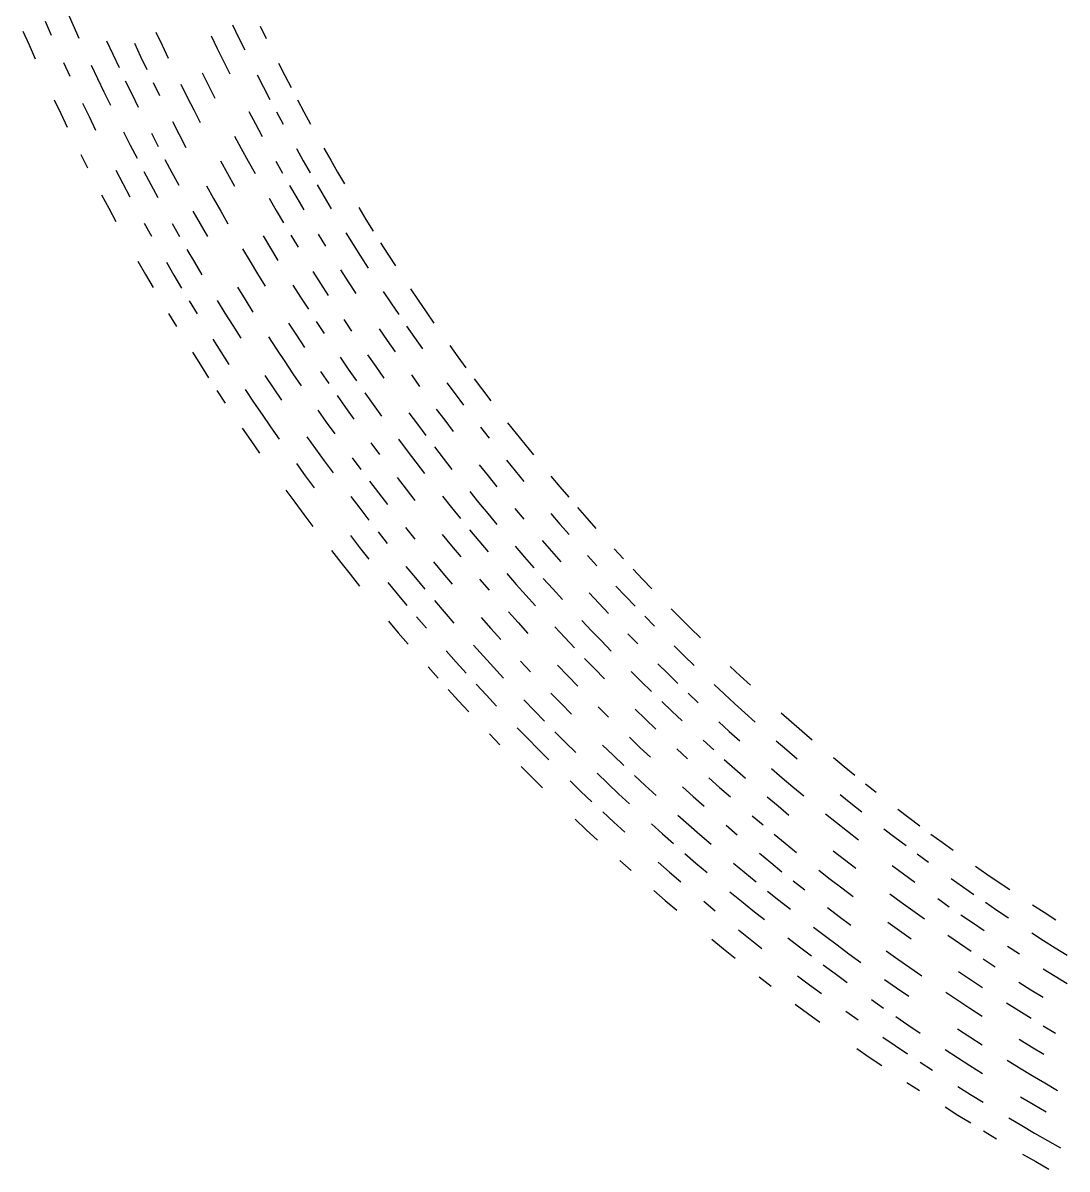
# Model space of a CAD drawing. Header units: metres. Extents: x -298 to 300, y -298 to 299.
# Drawn here: x -273.8 to -144.6, y -259.3 to -117.5 of the extents above; entities that cross this region are included whole.
import ezdxf

# ---------------------------------------------------------------- set-up
doc = ezdxf.new("R2010")
doc.units = ezdxf.units.M

msp = doc.modelspace()

# ---------------------------------------------------------------- linework, layer by layer
for p, q in [((-268.32248, -115.98051, -692.8203), (-267.5857, -117.66291, -692.8203)), ((-271.02338, -117.26963, -692.8203), (-270.27847, -118.96894, -692.8203)), ((-267.5857, -117.66291, -692.8203), (-266.83838, -119.34058, -692.8203)), ((-247.82118, -117.704475, -692.8203), (-247.07402, -119.25788, -692.8203)), ((-273.7633, -118.468575, -692.8203), (-273.01074, -120.18522, -692.8203)), ((-257.30362, -118.62345, -692.8203), (-256.55048, -120.23649, -692.8203)), ((-250.47755, -119.08253, -692.8203), (-249.7217, -120.652626, -692.8203)), ((-244.42537, -117.86518, -692.8203), (-243.67726, -119.397285, -692.8203)), ((-273.01074, -120.18522, -692.8203), (-272.2474, -121.89707, -692.8203)), ((-263.40353, -119.675545, -692.8203), (-262.64368, -121.32691, -692.8203)), ((-259.97415, -119.97416, -692.8203), (-259.21246, -121.60395, -692.8203)), ((-256.55048, -120.23649, -692.8203), (-255.78725, -121.844734, -692.8203)), ((-247.07402, -119.25788, -692.8203), (-246.31715, -120.80659, -692.8203)), ((-262.64368, -121.32691, -692.8203), (-261.87344, -122.97343, -692.8203)), ((-259.21246, -121.60395, -692.8203), (-258.44058, -123.22889, -692.8203)), ((-249.7217, -120.652626, -692.8203), (-248.95595, -122.21793, -692.8203)), ((-268.75668, -122.35334, -692.8203), (-267.9799, -124.038246, -692.8203)), ((-265.31223, -122.68168, -692.8203), (-264.53342, -124.34495, -692.8203)), ((-248.95595, -122.21793, -692.8203), (-248.18047, -123.77839, -692.8203)), ((-242.1523, -122.44715, -692.8203), (-241.37547, -123.96482, -692.8203)), ((-264.53342, -124.34495, -692.8203), (-263.7442, -126.00327, -692.8203)), ((-261.0929, -124.61506, -692.8203), (-260.30206, -126.25175, -692.8203)), ((-251.59377, -123.631294, -692.8203), (-250.80934, -125.20826, -692.8203)), ((-244.77425, -123.889534, -692.8203), (-243.98833, -125.42365, -692.8203)), ((-241.37547, -123.96482, -692.8203), (-240.58916, -125.47755, -692.8203)), ((-263.7442, -126.00327, -692.8203), (-262.9446, -127.65656, -692.8203)), ((-257.6585, -124.848946, -692.8203), (-256.86627, -126.464, -692.8203)), ((-254.23055, -125.04664, -692.8203), (-253.43715, -126.640175, -692.8203)), ((-250.80934, -125.20826, -692.8203), (-250.015, -126.78028, -692.8203)), ((-243.98833, -125.42365, -692.8203), (-243.19276, -126.95277, -692.8203)), ((-269.89313, -127.0033, -692.8203), (-269.08704, -128.69539, -692.8203)), ((-266.39462, -127.39326, -692.8203), (-265.58624, -129.06319, -692.8203)), ((-260.30206, -126.25175, -692.8203), (-259.50098, -127.88343, -692.8203)), ((-253.43715, -126.640175, -692.8203), (-252.6338, -128.22865, -692.8203)), ((-239.79335, -126.9853, -692.8203), (-238.98811, -128.48802, -692.8203)), ((-269.08704, -128.69539, -692.8203), (-268.27036, -130.38234, -692.8203)), ((-265.58624, -129.06319, -692.8203), (-264.76736, -130.72798, -692.8203)), ((-252.6338, -128.22865, -692.8203), (-251.82045, -129.81209, -692.8203)), ((-245.79533, -128.42995, -692.8203), (-244.98088, -129.97035, -692.8203)), ((-242.38768, -128.47685, -692.8203), (-241.57301, -129.9958, -692.8203)), ((-238.98811, -128.48802, -692.8203), (-238.17345, -129.98561, -692.8203)), ((-255.25148, -129.67903, -692.8203), (-254.42897, -131.27888, -692.8203)), ((-244.98088, -129.97035, -692.8203), (-244.15678, -131.5056, -692.8203)), ((-261.31433, -130.94795, -692.8203), (-260.48373, -132.58583, -692.8203)), ((-257.86813, -131.13142, -692.8203), (-257.03647, -132.74767, -692.8203)), ((-254.42897, -131.27888, -692.8203), (-253.59648, -132.87349, -692.8203)), ((-247.57301, -131.46584, -692.8203), (-246.73946, -133.01735, -692.8203)), ((-260.48373, -132.58583, -692.8203), (-259.64285, -134.21846, -692.8203)), ((-246.73946, -133.01735, -692.8203), (-245.8962, -134.56355, -692.8203)), ((-239.91512, -133.0182, -692.8203), (-239.07204, -134.5215, -692.8203)), ((-236.516, -132.96529, -692.8203), (-235.6733, -134.44722, -692.8203)), ((-266.6053, -133.74062, -692.8203), (-265.75696, -135.41182, -692.8203)), ((-256.19464, -134.35863, -692.8203), (-255.34279, -135.96425, -692.8203)), ((-249.32103, -134.53108, -692.8203), (-248.46819, -136.09346, -692.8203)), ((-245.8962, -134.56355, -692.8203), (-245.04323, -136.10442, -692.8203)), ((-242.47975, -134.56032, -692.8203), (-241.62688, -136.07973, -692.8203)), ((-239.07204, -134.5215, -692.8203), (-238.21947, -136.01949, -692.8203)), ((-235.6733, -134.44722, -692.8203), (-234.82127, -135.92378, -692.8203)), ((-262.24832, -135.691, -692.8203), (-261.3879, -137.33461, -692.8203)), ((-258.79175, -135.84575, -692.8203), (-257.93048, -137.46767, -692.8203)), ((-255.34279, -135.96425, -692.8203), (-254.48079, -137.56447, -692.8203)), ((-248.46819, -136.09346, -692.8203), (-247.60555, -137.65047, -692.8203)), ((-234.82127, -135.92378, -692.8203), (-233.96004, -137.39497, -692.8203)), ((-261.3879, -137.33461, -692.8203), (-260.5172, -138.97282, -692.8203)), ((-257.93048, -137.46767, -692.8203), (-257.059, -139.08412, -692.8203)), ((-237.35753, -137.51204, -692.8203), (-236.48625, -138.99913, -692.8203)), ((-264.02893, -138.73805, -692.8203), (-263.14932, -140.39293, -692.8203)), ((-251.03908, -137.62535, -692.8203), (-250.16676, -139.19847, -692.8203)), ((-240.76448, -137.5937, -692.8203), (-239.89262, -139.10219, -692.8203)), ((-236.48625, -138.99913, -692.8203), (-235.60567, -140.4807, -692.8203)), ((-263.14932, -140.39293, -692.8203), (-262.25928, -142.04222, -692.8203)), ((-250.16676, -139.19847, -692.8203), (-249.28462, -140.76607, -692.8203)), ((-243.30836, -139.16988, -692.8203), (-242.42653, -140.69435, -692.8203)), ((-239.89262, -139.10219, -692.8203), (-239.0113, -140.60521, -692.8203)), ((-232.20992, -140.32094, -692.8203), (-231.32112, -141.77559, -692.8203)), ((-252.72682, -140.74843, -692.8203), (-251.83488, -142.33208, -692.8203)), ((-249.28462, -140.76607, -692.8203), (-248.39262, -142.32802, -692.8203)), ((-242.42653, -140.69435, -692.8203), (-241.53517, -142.21321, -692.8203)), ((-231.32112, -141.77559, -692.8203), (-230.42317, -143.22462, -692.8203)), ((-258.74506, -142.23256, -692.8203), (-257.84366, -143.85399, -692.8203)), ((-255.28575, -142.30037, -692.8203), (-254.38399, -143.90004, -692.8203)), ((-251.83488, -142.33208, -692.8203), (-250.933, -143.91005, -692.8203)), ((-244.05785, -143.82314, -692.8203), (-243.1468, -145.35219, -692.8203)), ((-240.6343, -143.72646, -692.8203), (-239.72389, -145.23396, -692.8203)), ((-237.22044, -143.59438, -692.8203), (-236.31099, -145.08044, -692.8203)), ((-233.81667, -143.42708, -692.8203), (-232.90831, -144.89174, -692.8203)), ((-229.51619, -144.66795, -692.8203), (-228.60017, -146.10555, -692.8203)), ((-253.47224, -145.494, -692.8203), (-252.55049, -147.0822, -692.8203)), ((-246.57936, -145.43501, -692.8203), (-245.6581, -146.97987, -692.8203)), ((-243.1468, -145.35219, -692.8203), (-242.22615, -146.87547, -692.8203)), ((-232.90831, -144.89174, -692.8203), (-231.9908, -146.35065, -692.8203)), ((-259.52737, -146.95601, -692.8203), (-258.59625, -148.58237, -692.8203)), ((-256.0104, -147.07965, -692.8203), (-255.07866, -148.68378, -692.8203)), ((-252.55049, -147.0822, -692.8203), (-251.61879, -148.66455, -692.8203)), ((-245.6581, -146.97987, -692.8203), (-244.72719, -148.51889, -692.8203)), ((-231.9908, -146.35065, -692.8203), (-231.06416, -147.80376, -692.8203)), ((-228.60017, -146.10555, -692.8203), (-227.67513, -147.53734, -692.8203)), ((-258.59625, -148.58237, -692.8203), (-257.65494, -150.2028, -692.8203)), ((-255.07866, -148.68378, -692.8203), (-254.13686, -150.28197, -692.8203)), ((-244.72719, -148.51889, -692.8203), (-243.78664, -150.05202, -692.8203)), ((-237.8749, -148.23166, -692.8203), (-236.9363, -149.7217, -692.8203)), ((-234.46419, -148.03523, -692.8203), (-233.52687, -149.50383, -692.8203)), ((-247.22707, -150.16423, -692.8203), (-246.27611, -151.71304, -692.8203)), ((-240.35631, -149.90446, -692.8203), (-239.40715, -151.41008, -692.8203)), ((-236.9363, -149.7217, -692.8203), (-235.98836, -151.20581, -692.8203)), ((-233.52687, -149.50383, -692.8203), (-232.5804, -150.9665, -692.8203)), ((-246.27611, -151.71304, -692.8203), (-245.31544, -153.25581, -692.8203)), ((-239.40715, -151.41008, -692.8203), (-238.44856, -152.90968, -692.8203)), ((-229.18361, -150.6923, -692.8203), (-228.22975, -152.12764, -692.8203)), ((-225.79823, -150.38332, -692.8203), (-224.84639, -151.79736, -692.8203)), ((-253.18501, -151.8742, -692.8203), (-252.22322, -153.46043, -692.8203)), ((-249.72566, -151.8115, -692.8203), (-248.76433, -153.37595, -692.8203)), ((-228.22975, -152.12764, -692.8203), (-227.26692, -153.55693, -692.8203)), ((-224.84639, -151.79736, -692.8203), (-223.8857, -153.2054, -692.8203)), ((-255.74184, -153.42575, -692.8203), (-254.77019, -155.02812, -692.8203)), ((-248.76433, -153.37595, -692.8203), (-247.7932, -154.93433, -692.8203)), ((-237.4806, -154.40321, -692.8203), (-236.50328, -155.89061, -692.8203)), ((-234.06465, -154.15598, -692.8203), (-233.08894, -155.62192, -692.8203)), ((-223.8857, -153.2054, -692.8203), (-222.91621, -154.60736, -692.8203)), ((-247.7932, -154.93433, -692.8203), (-246.8123, -156.48657, -692.8203)), ((-240.90755, -154.61543, -692.8203), (-239.92879, -156.12437, -692.8203)), ((-229.68617, -155.31837, -692.8203), (-228.70326, -156.75674, -692.8203)), ((-226.29515, -154.98015, -692.8203), (-225.31447, -156.39722, -692.8203)), ((-250.26982, -156.61452, -692.8203), (-249.27834, -158.18228, -692.8203)), ((-243.36525, -156.32306, -692.8203), (-242.37575, -157.84743, -692.8203)), ((-239.92879, -156.12437, -692.8203), (-238.94063, -157.62712, -692.8203)), ((-228.70326, -156.75674, -692.8203), (-227.71138, -158.18889, -692.8203)), ((-225.31447, -156.39722, -692.8203), (-224.3249, -157.80804, -692.8203)), ((-220.95094, -157.3928, -692.8203), (-219.95525, -158.7762, -692.8203)), ((-252.79674, -158.21432, -692.8203), (-251.79506, -159.79803, -692.8203)), ((-249.27834, -158.18228, -692.8203), (-248.27702, -159.74374, -692.8203)), ((-242.37575, -157.84743, -692.8203), (-241.37666, -159.36551, -692.8203)), ((-234.5207, -158.84682, -692.8203), (-233.51558, -160.31549, -692.8203)), ((-231.11006, -158.53519, -692.8203), (-230.10695, -159.98242, -692.8203)), ((-219.95525, -158.7762, -692.8203), (-218.95088, -160.15329, -692.8203)), ((-251.79506, -159.79803, -692.8203), (-250.78346, -161.37543, -692.8203)), ((-241.37666, -159.36551, -692.8203), (-240.36812, -160.87726, -692.8203)), ((-230.10695, -159.98242, -692.8203), (-229.09477, -161.42331, -692.8203)), ((-243.81142, -161.10574, -692.8203), (-242.79189, -162.63278, -692.8203)), ((-240.36812, -160.87726, -692.8203), (-239.35005, -162.38264, -692.8203)), ((-236.93605, -160.6138, -692.8203), (-235.91975, -162.09763, -692.8203)), ((-233.51558, -160.31549, -692.8203), (-232.5012, -161.77779, -692.8203)), ((-225.7007, -161.03432, -692.8203), (-224.68202, -162.44748, -692.8203)), ((-217.93788, -161.52402, -692.8203), (-216.9163, -162.88837, -692.8203)), ((-249.76198, -162.94641, -692.8203), (-248.73067, -164.51091, -692.8203)), ((-246.24507, -162.84764, -692.8203), (-245.21455, -164.38991, -692.8203)), ((-242.79189, -162.63278, -692.8203), (-241.76277, -164.15335, -692.8203)), ((-221.30336, -162.00284, -692.8203), (-220.2787, -163.3883, -692.8203)), ((-216.9163, -162.88837, -692.8203), (-215.88618, -164.24623, -692.8203)), ((-245.21455, -164.38991, -692.8203), (-244.17433, -165.92569, -692.8203)), ((-234.89412, -163.57501, -692.8203), (-233.8593, -165.0459, -692.8203)), ((-231.4777, -163.23369, -692.8203), (-230.44508, -164.68312, -692.8203)), ((-220.2787, -163.3883, -692.8203), (-219.24538, -164.7673, -692.8203)), ((-244.17433, -165.92569, -692.8203), (-243.12453, -167.45486, -692.8203)), ((-237.28572, -165.37405, -692.8203), (-236.23958, -166.85992, -692.8203)), ((-233.8593, -165.0459, -692.8203), (-232.81526, -166.51024, -692.8203)), ((-230.44508, -164.68312, -692.8203), (-229.4034, -166.126, -692.8203)), ((-226.00429, -165.70734, -692.8203), (-224.95625, -167.12228, -692.8203)), ((-222.61818, -165.25441, -692.8203), (-221.57307, -166.64806, -692.8203)), ((-236.23958, -166.85992, -692.8203), (-235.18404, -168.33919, -692.8203)), ((-224.95625, -167.12228, -692.8203), (-223.89937, -168.5306, -692.8203)), ((-221.57307, -166.64806, -692.8203), (-220.51924, -168.03511, -692.8203)), ((-213.80049, -166.94237, -692.8203), (-212.74501, -168.28055, -692.8203)), ((-246.63866, -167.62029, -692.8203), (-245.57808, -169.16505, -692.8203)), ((-243.12453, -167.45486, -692.8203), (-242.06514, -168.9774, -692.8203)), ((-238.61845, -168.6758, -692.8203), (-237.55153, -170.16997, -692.8203)), ((-217.15285, -167.50566, -692.8203), (-216.09377, -168.86488, -692.8203)), ((-212.74501, -168.28055, -692.8203), (-211.68114, -169.61205, -692.8203)), ((-245.57808, -169.16505, -692.8203), (-244.50783, -170.70308, -692.8203)), ((-237.55153, -170.16997, -692.8203), (-236.47517, -171.6574, -692.8203)), ((-230.69966, -169.41908, -692.8203), (-229.62825, -170.86343, -692.8203)), ((-227.29292, -168.99196, -692.8203), (-226.22426, -170.41492, -692.8203)), ((-222.83366, -169.93224, -692.8203), (-221.75917, -171.32712, -692.8203)), ((-211.68114, -169.61205, -692.8203), (-210.60896, -170.93681, -692.8203)), ((-233.0453, -171.27765, -692.8203), (-231.96214, -172.73671, -692.8203)), ((-226.22426, -170.41492, -692.8203), (-225.14668, -171.83112, -692.8203)), ((-221.75917, -171.32712, -692.8203), (-220.67598, -172.71521, -692.8203)), ((-213.95006, -171.56322, -692.8203), (-212.86555, -172.9022, -692.8203)), ((-239.91777, -172.00232, -692.8203), (-238.82991, -173.50458, -692.8203)), ((-236.47517, -171.6574, -692.8203), (-235.38957, -173.138, -692.8203)), ((-225.14668, -171.83112, -692.8203), (-224.06023, -173.24051, -692.8203)), ((-217.30586, -172.15607, -692.8203), (-216.21754, -173.51616, -692.8203)), ((-212.86555, -172.9022, -692.8203), (-211.77269, -174.23434, -692.8203)), ((-238.82991, -173.50458, -692.8203), (-237.73262, -174.99995, -692.8203)), ((-230.86986, -174.18892, -692.8203), (-229.76845, -175.63423, -692.8203)), ((-227.45827, -173.7318, -692.8203), (-226.35985, -175.15565, -692.8203)), ((-216.21754, -173.51616, -692.8203), (-215.12074, -174.86935, -692.8203)), ((-208.43974, -173.56598, -692.8203), (-207.34279, -174.87027, -692.8203)), ((-241.2394, -175.27634, -692.8203), (-240.13084, -176.78693, -692.8203)), ((-229.76845, -175.63423, -692.8203), (-228.65804, -177.07257, -692.8203)), ((-226.35985, -175.15565, -692.8203), (-225.25252, -176.57257, -692.8203)), ((-218.48357, -175.47083, -692.8203), (-217.3744, -176.83821, -692.8203)), ((-207.34279, -174.87027, -692.8203), (-206.23769, -176.16762, -692.8203)), ((-240.13084, -176.78693, -692.8203), (-239.01283, -178.29051, -692.8203)), ((-233.19057, -176.0786, -692.8203), (-232.07729, -177.53845, -692.8203)), ((-221.86092, -176.03862, -692.8203), (-220.74812, -177.42723, -692.8203)), ((-217.3744, -176.83821, -692.8203), (-216.25673, -178.1986, -692.8203)), ((-239.01283, -178.29051, -692.8203), (-237.88545, -179.78703, -692.8203)), ((-232.07729, -177.53845, -692.8203), (-230.95482, -178.99127, -692.8203)), ((-220.74812, -177.42723, -692.8203), (-219.62666, -178.8088, -692.8203)), ((-216.25673, -178.1986, -692.8203), (-215.13051, -179.55193, -692.8203)), ((-212.90175, -177.55489, -692.8203), (-211.77968, -178.88713, -692.8203)), ((-208.44423, -178.1891, -692.8203), (-207.31825, -179.49329, -692.8203)), ((-205.12447, -177.458, -692.8203), (-204.00319, -178.74133, -692.8203)), ((-226.41023, -179.92816, -692.8203), (-225.2729, -181.34526, -692.8203)), ((-207.31825, -179.49329, -692.8203), (-206.18416, -180.79037, -692.8203)), ((-204.00319, -178.74133, -692.8203), (-202.87389, -180.01758, -692.8203)), ((-233.25038, -180.9115, -692.8203), (-232.1067, -182.37158, -692.8203)), ((-229.82329, -180.43698, -692.8203), (-228.6827, -181.87555, -692.8203)), ((-221.87743, -180.78113, -692.8203), (-220.73488, -182.16974, -692.8203)), ((-218.49654, -180.1833, -692.8203), (-217.3578, -181.55064, -692.8203)), ((-217.3578, -181.55064, -692.8203), (-216.21053, -182.91081, -692.8203)), ((-209.51051, -181.53029, -692.8203), (-208.36357, -182.8411, -692.8203)), ((-235.60255, -182.7586, -692.8203), (-234.44719, -184.23357, -692.8203)), ((-232.1067, -182.37158, -692.8203), (-230.95393, -183.82448, -692.8203)), ((-220.73488, -182.16974, -692.8203), (-219.58363, -183.55112, -692.8203)), ((-212.85274, -182.23715, -692.8203), (-211.70125, -183.56895, -692.8203)), ((-208.36357, -182.8411, -692.8203), (-207.20839, -184.14465, -692.8203)), ((-200.59132, -182.54865, -692.8203), (-199.43822, -183.80334, -692.8203)), ((-234.44719, -184.23357, -692.8203), (-233.28258, -185.70122, -692.8203)), ((-222.97173, -184.15788, -692.8203), (-221.80794, -185.55327, -692.8203)), ((-211.70125, -183.56895, -692.8203), (-210.54146, -184.8935, -692.8203)), ((-203.89162, -183.36299, -692.8203), (-202.73329, -184.63843, -692.8203)), ((-233.28258, -185.70122, -692.8203), (-232.10878, -187.16151, -692.8203)), ((-226.37459, -184.73099, -692.8203), (-225.2071, -186.14777, -692.8203)), ((-221.80794, -185.55327, -692.8203), (-220.63545, -186.94131, -692.8203)), ((-213.89049, -185.60931, -692.8203), (-212.71782, -186.94757, -692.8203)), ((-198.27724, -185.05077, -692.8203), (-197.10844, -186.29085, -692.8203)), ((-228.62114, -186.7083, -692.8203), (-227.44121, -188.13913, -692.8203)), ((-225.2071, -186.14777, -692.8203), (-224.03078, -187.55714, -692.8203)), ((-217.25526, -186.29198, -692.8203), (-216.0782, -187.65137, -692.8203)), ((-212.71782, -186.94757, -692.8203), (-211.53676, -188.2784, -692.8203)), ((-209.37337, -186.21071, -692.8203), (-208.19704, -187.52052, -692.8203)), ((-200.39275, -187.16728, -692.8203), (-199.21065, -188.42062, -692.8203)), ((-197.10844, -186.29085, -692.8203), (-195.9319, -187.52354, -692.8203)), ((-227.44121, -188.13913, -692.8203), (-226.25233, -189.56253, -692.8203)), ((-211.53676, -188.2784, -692.8203), (-210.34743, -189.60179, -692.8203)), ((-208.19704, -187.52052, -692.8203), (-207.01247, -188.82292, -692.8203)), ((-203.69417, -188.01138, -692.8203), (-202.50667, -189.28545, -692.8203)), ((-199.21065, -188.42062, -692.8203), (-198.02068, -189.6665, -692.8203)), ((-222.84566, -188.95912, -692.8203), (-221.65175, -190.35358, -692.8203)), ((-202.50667, -189.28545, -692.8203), (-201.31123, -190.55202, -692.8203)), ((-193.55574, -189.96661, -692.8203), (-192.35622, -191.1769, -692.8203)), ((-225.05452, -190.97841, -692.8203), (-223.84789, -192.38672, -692.8203)), ((-221.65175, -190.35358, -692.8203), (-220.44911, -191.74051, -692.8203)), ((-217.066, -191.06075, -692.8203), (-215.85902, -192.41882, -692.8203)), ((-213.69868, -190.34778, -692.8203), (-212.49626, -191.68471, -692.8203)), ((-204.61903, -191.40523, -692.8203), (-203.41023, -192.68503, -692.8203)), ((-196.82292, -190.90485, -692.8203), (-195.61745, -192.13564, -692.8203)), ((-192.35622, -191.1769, -692.8203), (-191.14915, -192.37958, -692.8203)), ((-228.53273, -191.49763, -692.8203), (-227.32265, -192.92792, -692.8203)), ((-215.85902, -192.41882, -692.8203), (-214.64357, -193.76929, -692.8203)), ((-212.49626, -191.68471, -692.8203), (-211.28548, -193.01404, -692.8203)), ((-207.9439, -192.22597, -692.8203), (-206.72981, -193.52664, -692.8203)), ((-203.41023, -192.68503, -692.8203), (-202.19337, -193.9572, -692.8203)), ((-191.14915, -192.37958, -692.8203), (-189.93456, -193.57466, -692.8203)), ((-227.32265, -192.92792, -692.8203), (-226.10359, -194.35054, -692.8203)), ((-206.72981, -193.52664, -692.8203), (-205.50764, -194.81967, -692.8203)), ((-202.19337, -193.9572, -692.8203), (-200.96858, -195.22168, -692.8203)), ((-198.89656, -193.06245, -692.8203), (-197.67747, -194.30624, -692.8203)), ((-221.40822, -195.1804, -692.8203), (-220.17531, -196.56569, -692.8203)), ((-218.01784, -194.49153, -692.8203), (-216.78929, -195.85551, -692.8203)), ((-193.1834, -194.57433, -692.8203), (-191.95497, -195.78215, -692.8203)), ((-220.17531, -196.56569, -692.8203), (-218.93367, -197.94318, -692.8203)), ((-216.78929, -195.85551, -692.8203), (-215.55223, -197.21172, -692.8203)), ((-212.18733, -196.4471, -692.8203), (-210.94667, -197.77437, -692.8203)), ((-207.60347, -196.95592, -692.8203), (-206.35973, -198.25435, -692.8203)), ((-204.27736, -196.10498, -692.8203), (-203.03902, -197.3825, -692.8203)), ((-195.21602, -196.77065, -692.8203), (-193.97374, -197.99118, -692.8203)), ((-191.95497, -195.78215, -692.8203), (-190.71898, -196.98221, -692.8203)), ((-186.24611, -197.1137, -692.8203), (-185.0019, -198.27783, -692.8203)), ((-223.63887, -197.17264, -692.8203), (-222.39326, -198.57199, -692.8203)), ((-215.55223, -197.21172, -692.8203), (-214.30669, -198.56012, -692.8203)), ((-206.35973, -198.25435, -692.8203), (-205.10786, -199.5449, -692.8203)), ((-203.03902, -197.3825, -692.8203), (-201.79274, -198.65222, -692.8203)), ((-198.49538, -197.7274, -692.8203), (-197.247, -198.96855, -692.8203)), ((-193.97374, -197.99118, -692.8203), (-192.72383, -199.20389, -692.8203)), ((-185.0019, -198.27783, -692.8203), (-183.75044, -199.4341, -692.8203)), ((-221.13893, -199.96349, -692.8203), (-219.87587, -201.34705, -692.8203)), ((-217.68346, -199.31282, -692.8203), (-216.4247, -200.67456, -692.8203)), ((-197.247, -198.96855, -692.8203), (-195.99086, -200.2018, -692.8203)), ((-188.22456, -199.35887, -692.8203), (-186.9662, -200.53539, -692.8203)), ((-219.87587, -201.34705, -692.8203), (-218.6042, -202.72264, -692.8203)), ((-216.4247, -200.67456, -692.8203), (-215.15736, -202.02837, -692.8203)), ((-211.79033, -201.23328, -692.8203), (-210.51964, -202.55792, -692.8203)), ((-208.4405, -200.40532, -692.8203), (-207.17506, -201.70894, -692.8203)), ((-191.46638, -200.40869, -692.8203), (-190.20134, -201.60556, -692.8203)), ((-186.9662, -200.53539, -692.8203), (-185.70052, -201.70395, -692.8203)), ((-210.51964, -202.55792, -692.8203), (-209.24068, -203.87454, -692.8203)), ((-207.17506, -201.70894, -692.8203), (-205.9015, -203.00455, -692.8203)), ((-202.57997, -202.1023, -692.8203), (-201.30403, -203.369, -692.8203)), ((-198.00636, -202.41397, -692.8203), (-196.72859, -203.6519, -692.8203)), ((-194.72704, -201.42712, -692.8203), (-193.45555, -202.64447, -692.8203)), ((-193.45555, -202.64447, -692.8203), (-192.17647, -203.85379, -692.8203)), ((-185.70052, -201.70395, -692.8203), (-184.4275, -202.86453, -692.8203)), ((-196.72859, -203.6519, -692.8203), (-195.44307, -204.88179, -692.8203)), ((-187.64894, -203.97531, -692.8203), (-186.36162, -205.14809, -692.8203)), ((-184.4275, -202.86453, -692.8203), (-183.1473, -204.01709, -692.8203)), ((-179.95284, -202.85535, -692.8203), (-178.67278, -203.97975, -692.8203)), ((-178.67278, -203.97975, -692.8203), (-177.3857, -205.0961, -692.8203)), ((-216.03499, -205.44966, -692.8203), (-214.73763, -206.80098, -692.8203)), ((-212.5974, -204.71191, -692.8203), (-211.30482, -206.04153, -692.8203)), ((-207.95345, -205.18309, -692.8203), (-206.65804, -206.48352, -692.8203)), ((-186.36162, -205.14809, -692.8203), (-185.06697, -206.31273, -692.8203)), ((-177.3857, -205.0961, -692.8203), (-176.0916, -206.2043, -692.8203)), ((-211.30482, -206.04153, -692.8203), (-210.00398, -207.363, -692.8203)), ((-206.65804, -206.48352, -692.8203), (-205.3545, -207.77574, -692.8203)), ((-202.03236, -206.84294, -692.8203), (-200.7267, -208.1061, -692.8203)), ((-198.72847, -205.87822, -692.8203), (-197.42894, -207.12064, -692.8203)), ((-189.59563, -206.24818, -692.8203), (-188.29399, -207.43314, -692.8203)), ((-180.5652, -206.29788, -692.8203), (-179.2635, -207.42607, -692.8203)), ((-210.00398, -207.363, -692.8203), (-208.69484, -208.67628, -692.8203)), ((-200.7267, -208.1061, -692.8203), (-199.4131, -209.36101, -692.8203)), ((-197.42894, -207.12064, -692.8203), (-196.12163, -208.35483, -692.8203)), ((-192.84908, -207.31715, -692.8203), (-191.54063, -208.52254, -692.8203)), ((-179.2635, -207.42607, -692.8203), (-177.95476, -208.54602, -692.8203)), ((-173.48274, -208.39618, -692.8203), (-172.16805, -209.47978, -692.8203)), ((-212.11757, -209.47903, -692.8203), (-210.795, -210.80562, -692.8203)), ((-186.98497, -208.60988, -692.8203), (-185.6686, -209.77838, -692.8203)), ((-185.6686, -209.77838, -692.8203), (-184.34492, -210.93855, -692.8203)), ((-181.1396, -209.75749, -692.8203), (-179.81618, -210.8892, -692.8203)), ((-172.16805, -209.47978, -692.8203), (-170.84657, -210.55508, -692.8203)), ((-210.795, -210.80562, -692.8203), (-209.46413, -212.12387, -692.8203)), ((-206.05196, -211.27795, -692.8203), (-204.71837, -212.56625, -692.8203)), ((-202.72328, -210.33551, -692.8203), (-201.39565, -211.60292, -692.8203)), ((-198.09172, -210.60762, -692.8203), (-196.76253, -211.8459, -692.8203)), ((-188.90126, -210.90851, -692.8203), (-187.57039, -212.08899, -692.8203)), ((-179.81618, -210.8892, -692.8203), (-178.48567, -212.01256, -692.8203)), ((-204.71837, -212.56625, -692.8203), (-203.3767, -213.84616, -692.8203)), ((-201.39565, -211.60292, -692.8203), (-200.0601, -212.86195, -692.8203)), ((-196.76253, -211.8459, -692.8203), (-195.42555, -213.07578, -692.8203)), ((-192.15364, -212.00772, -692.8203), (-190.81581, -213.20862, -692.8203)), ((-187.57039, -212.08899, -692.8203), (-186.23213, -213.26108, -692.8203)), ((-178.48567, -212.01256, -692.8203), (-177.14815, -213.12752, -692.8203)), ((-169.51839, -211.62204, -692.8203), (-168.18355, -212.68062, -692.8203)), ((-200.0601, -212.86195, -692.8203), (-198.71669, -214.11253, -692.8203)), ((-190.81581, -213.20862, -692.8203), (-189.47047, -214.4011, -692.8203)), ((-181.67586, -213.23383, -692.8203), (-180.33058, -214.3688, -692.8203)), ((-172.65031, -212.94289, -692.8203), (-171.30711, -214.02113, -692.8203)), ((-171.30711, -214.02113, -692.8203), (-169.95717, -215.0909, -692.8203)), ((-202.02705, -215.1176, -692.8203), (-200.66942, -216.38051, -692.8203)), ((-192.72865, -215.51021, -692.8203), (-191.36882, -216.71465, -692.8203)), ((-183.53377, -215.57988, -692.8203), (-182.17372, -216.72649, -692.8203)), ((-180.33058, -214.3688, -692.8203), (-178.97823, -215.49532, -692.8203)), ((-174.45229, -215.33209, -692.8203), (-173.09401, -216.42162, -692.8203)), ((-165.49413, -214.77249, -692.8203), (-164.1396, -215.80571, -692.8203)), ((-205.42229, -216.02802, -692.8203), (-204.05873, -217.31235, -692.8203)), ((-200.66942, -216.38051, -692.8203), (-199.30391, -217.63486, -692.8203)), ((-196.00648, -216.58826, -692.8203), (-194.63979, -217.81328, -692.8203)), ((-191.36882, -216.71465, -692.8203), (-190.00145, -217.9105, -692.8203)), ((-186.75746, -216.7605, -692.8203), (-185.38991, -217.92737, -692.8203)), ((-173.09401, -216.42162, -692.8203), (-171.72896, -217.50256, -692.8203)), ((-164.1396, -215.80571, -692.8203), (-162.77867, -216.83035, -692.8203)), ((-204.05873, -217.31235, -692.8203), (-202.68721, -218.58809, -692.8203)), ((-194.63979, -217.81328, -692.8203), (-193.26546, -219.02966, -692.8203)), ((-190.00145, -217.9105, -692.8203), (-188.6266, -219.09773, -692.8203)), ((-180.8065, -217.86452, -692.8203), (-179.4322, -218.99394, -692.8203)), ((-171.72896, -217.50256, -692.8203), (-170.35713, -218.5749, -692.8203)), ((-167.23732, -217.20486, -692.8203), (-165.86748, -218.24898, -692.8203)), ((-165.86748, -218.24898, -692.8203), (-164.49113, -219.28445, -692.8203)), ((-161.41133, -217.84644, -692.8203), (-160.03761, -218.8539, -692.8203)), ((-179.4322, -218.99394, -692.8203), (-178.0508, -220.11469, -692.8203)), ((-160.03761, -218.8539, -692.8203), (-158.65764, -219.85269, -692.8203)), ((-199.92024, -221.11351, -692.8203), (-198.52492, -222.36313, -692.8203)), ((-191.8835, -220.23741, -692.8203), (-190.49397, -221.43642, -692.8203)), ((-182.63301, -220.23515, -692.8203), (-181.24379, -221.37599, -692.8203)), ((-173.49892, -219.91559, -692.8203), (-172.11195, -220.99901, -692.8203)), ((-172.11195, -220.99901, -692.8203), (-170.71815, -222.07368, -692.8203)), ((-163.10832, -220.31125, -692.8203), (-161.71913, -221.3293, -692.8203)), ((-195.16054, -221.346, -692.8203), (-193.76399, -222.56557, -692.8203)), ((-193.76399, -222.56557, -692.8203), (-192.35982, -223.77634, -692.8203)), ((-190.49397, -221.43642, -692.8203), (-189.097, -222.62665, -692.8203)), ((-185.85469, -221.44614, -692.8203), (-184.45778, -222.6072, -692.8203)), ((-184.45778, -222.6072, -692.8203), (-183.0536, -223.75946, -692.8203)), ((-181.24379, -221.37599, -692.8203), (-179.84743, -222.50807, -692.8203)), ((-175.26714, -222.33, -692.8203), (-173.86491, -223.42447, -692.8203)), ((-166.20177, -221.73987, -692.8203), (-164.80348, -222.77734, -692.8203)), ((-155.87904, -221.82414, -692.8203), (-154.48055, -222.79672, -692.8203)), ((-178.44398, -223.63135, -692.8203), (-177.0335, -224.74576, -692.8203)), ((-173.86491, -223.42447, -692.8203), (-172.45589, -224.5101, -692.8203)), ((-164.80348, -222.77734, -692.8203), (-163.39876, -223.80603, -692.8203)), ((-158.9217, -223.33913, -692.8203), (-157.51357, -224.3308, -692.8203)), ((-154.48055, -222.79672, -692.8203), (-153.07594, -223.76048, -692.8203)), ((-153.07594, -223.76048, -692.8203), (-151.66536, -224.7154, -692.8203)), ((-195.71092, -224.8359, -692.8203), (-194.29243, -226.05891, -692.8203)), ((-186.28075, -224.98065, -692.8203), (-184.86162, -226.1443, -692.8203)), ((-181.64223, -224.90285, -692.8203), (-180.22368, -226.03735, -692.8203)), ((-172.45589, -224.5101, -692.8203), (-171.04005, -225.58685, -692.8203)), ((-166.49684, -225.24478, -692.8203), (-165.07655, -226.28404, -692.8203)), ((-157.51357, -224.3308, -692.8203), (-156.09932, -225.31361, -692.8203)), ((-194.29243, -226.05891, -692.8203), (-192.8662, -227.27303, -692.8203)), ((-189.52888, -226.17128, -692.8203), (-188.10219, -227.35535, -692.8203)), ((-184.86162, -226.1443, -692.8203), (-183.43523, -227.29904, -692.8203)), ((-180.22368, -226.03735, -692.8203), (-178.79808, -227.1629, -692.8203)), ((-165.07655, -226.28404, -692.8203), (-163.6498, -227.31435, -692.8203)), ((-160.57008, -225.83676, -692.8203), (-159.14626, -226.83875, -692.8203)), ((-154.67885, -226.28749, -692.8203), (-153.25237, -227.25243, -692.8203)), ((-148.82637, -226.59851, -692.8203), (-147.39806, -227.52663, -692.8203)), ((-183.43523, -227.29904, -692.8203), (-182.0016, -228.44475, -692.8203)), ((-174.19179, -226.94788, -692.8203), (-172.76057, -228.03549, -692.8203)), ((-172.76057, -228.03549, -692.8203), (-171.32265, -229.11406, -692.8203)), ((-163.6498, -227.31435, -692.8203), (-162.21663, -228.33566, -692.8203)), ((-157.7162, -227.83174, -692.8203), (-156.27992, -228.81573, -692.8203)), ((-153.25237, -227.25243, -692.8203), (-151.81984, -228.20836, -692.8203)), ((-147.39806, -227.52663, -692.8203), (-145.964, -228.44574, -692.8203)), ((-185.22667, -229.69641, -692.8203), (-183.77797, -230.85335, -692.8203)), ((-175.92583, -229.38701, -692.8203), (-174.4793, -230.48546, -692.8203)), ((-166.75252, -228.76337, -692.8203), (-165.31013, -229.80415, -692.8203)), ((-156.27992, -228.81573, -692.8203), (-154.83748, -229.79066, -692.8203)), ((-188.54225, -230.86118, -692.8203), (-187.08604, -232.039, -692.8203)), ((-183.77797, -230.85335, -692.8203), (-182.32204, -232.00113, -692.8203)), ((-179.11299, -230.70901, -692.8203), (-177.65807, -231.82747, -692.8203)), ((-174.4793, -230.48546, -692.8203), (-173.02592, -231.57478, -692.8203)), ((-165.31013, -229.80415, -692.8203), (-163.86128, -230.83585, -692.8203)), ((-159.33119, -230.35114, -692.8203), (-157.87904, -231.34521, -692.8203)), ((-148.93697, -230.0931, -692.8203), (-147.48677, -231.02184, -692.8203)), ((-147.48677, -231.02184, -692.8203), (-146.03072, -231.94142, -692.8203)), ((-187.08604, -232.039, -692.8203), (-185.62245, -233.20764, -692.8203)), ((-177.65807, -231.82747, -692.8203), (-176.19618, -232.93677, -692.8203)), ((-173.02592, -231.57478, -692.8203), (-171.56575, -232.65495, -692.8203)), ((-166.96858, -232.29523, -692.8203), (-165.50404, -233.3373, -692.8203)), ((-157.87904, -231.34521, -692.8203), (-156.42073, -232.33015, -692.8203)), ((-151.93446, -231.71323, -692.8203), (-150.47398, -232.66078, -692.8203)), ((-146.03072, -231.94142, -692.8203), (-144.56898, -232.85185, -692.8203)), ((-174.72737, -234.03682, -692.8203), (-173.25166, -235.12764, -692.8203)), ((-171.56575, -232.65495, -692.8203), (-170.0988, -233.72592, -692.8203)), ((-165.50404, -233.3373, -692.8203), (-164.033, -234.37013, -692.8203)), ((-154.95625, -233.3059, -692.8203), (-153.48567, -234.2724, -692.8203)), ((-177.91145, -235.38922, -692.8203), (-176.42717, -236.50003, -692.8203)), ((-173.25166, -235.12764, -692.8203), (-171.76918, -236.20914, -692.8203)), ((-164.033, -234.37013, -692.8203), (-162.5555, -235.39369, -692.8203)), ((-158.00203, -234.87088, -692.8203), (-156.52153, -235.85649, -692.8203)), ((-147.53535, -234.52821, -692.8203), (-146.05733, -235.44804, -692.8203)), ((-146.05733, -235.44804, -692.8203), (-144.57353, -236.35855, -692.8203)), ((-182.67348, -235.5172, -692.8203), (-181.18819, -236.65802, -692.8203)), ((-176.42717, -236.50003, -692.8203), (-174.93599, -237.60146, -692.8203)), ((-167.14497, -235.84004, -692.8203), (-165.65816, -236.88313, -692.8203)), ((-156.52153, -235.85649, -692.8203), (-155.03493, -236.8328, -692.8203)), ((-150.5265, -236.17758, -692.8203), (-149.03804, -237.11617, -692.8203)), ((-165.65816, -236.88313, -692.8203), (-164.16484, -237.91685, -692.8203)), ((-159.58144, -237.41283, -692.8203), (-158.08498, -238.40831, -692.8203)), ((-149.03804, -237.11617, -692.8203), (-147.54372, -238.04538, -692.8203)), ((-178.19624, -238.91151, -692.8203), (-176.68977, -240.02411, -692.8203)), ((-168.78401, -238.34406, -692.8203), (-167.28145, -239.39738, -692.8203)), ((-158.08498, -238.40831, -692.8203), (-156.58226, -239.3944, -692.8203)), ((-156.58226, -239.3944, -692.8203), (-155.07344, -240.37099, -692.8203)), ((-152.04347, -238.75723, -692.8203), (-150.53877, -239.70529, -692.8203)), ((-150.53877, -239.70529, -692.8203), (-149.02815, -240.64389, -692.8203)), ((-176.68977, -240.02411, -692.8203), (-175.17635, -241.1272, -692.8203)), ((-171.93306, -239.77608, -692.8203), (-170.4214, -240.8492, -692.8203)), ((-165.7723, -240.44127, -692.8203), (-164.25664, -241.47562, -692.8203)), ((-164.25664, -241.47562, -692.8203), (-162.73454, -242.50041, -692.8203)), ((-158.1277, -241.9572, -692.8203), (-156.60274, -242.94344, -692.8203)), ((-147.51167, -241.57297, -692.8203), (-145.9894, -242.49248, -692.8203)), ((-167.37807, -242.96677, -692.8203), (-165.84651, -244.01117, -692.8203)), ((-156.60274, -242.94344, -692.8203), (-155.07161, -243.92007, -692.8203)), ((-150.51064, -243.24355, -692.8203), (-148.9778, -244.18188, -692.8203)), ((-170.59492, -244.37906, -692.8203), (-169.05434, -245.44371, -692.8203)), ((-165.84651, -244.01117, -692.8203), (-164.30849, -245.04588, -692.8203)), ((-159.67122, -244.52118, -692.8203), (-158.13008, -245.5171, -692.8203)), ((-148.9778, -244.18188, -692.8203), (-147.4391, -245.11055, -692.8203)), ((-169.05434, -245.44371, -692.8203), (-167.50706, -246.49867, -692.8203)), ((-162.76393, -246.07094, -692.8203), (-161.21303, -247.08624, -692.8203)), ((-158.13008, -245.5171, -692.8203), (-156.58278, -246.50328, -692.8203)), ((-156.58278, -246.50328, -692.8203), (-155.02931, -247.4797, -692.8203)), ((-151.9912, -245.84438, -692.8203), (-150.44197, -246.79196, -692.8203)), ((-150.44197, -246.79196, -692.8203), (-148.88686, -247.72978, -692.8203)), ((-148.88686, -247.72978, -692.8203), (-147.32591, -248.6578, -692.8203)), ((-164.39284, -248.57927, -692.8203), (-162.82603, -249.60484, -692.8203)), ((-158.09227, -249.08751, -692.8203), (-156.52254, -250.07338, -692.8203)), ((-147.32591, -248.6578, -692.8203), (-145.75917, -249.57599, -692.8203)), ((-156.52254, -250.07338, -692.8203), (-154.94667, -251.04935, -692.8203)), ((-150.33266, -250.35013, -692.8203), (-148.7552, -251.28719, -692.8203)), ((-159.67323, -251.62631, -692.8203), (-158.08742, -252.62213, -692.8203)), ((-148.7552, -251.28719, -692.8203), (-147.17192, -252.21431, -692.8203)), ((-158.08742, -252.62213, -692.8203), (-156.49538, -253.60797, -692.8203)), ((-151.77672, -252.97147, -692.8203), (-150.18275, -253.91756, -692.8203)), ((-154.89717, -254.58377, -692.8203), (-153.29292, -255.5495, -692.8203)), ((-150.18275, -253.91756, -692.8203), (-148.58293, -254.85358, -692.8203)), ((-148.58293, -254.85358, -692.8203), (-146.97725, -255.77954, -692.8203)), ((-146.97725, -255.77954, -692.8203), (-145.36583, -256.69534, -692.8203)), ((-150.06636, -257.4506, -692.8203), (-148.44423, -258.38586, -692.8203)), ((-148.44423, -258.38586, -692.8203), (-146.81627, -259.31094, -692.8203))]:
    msp.add_line(p, q)

doc.saveas('drawing.dxf')
